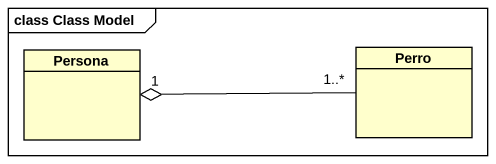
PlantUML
@startuml
mainframe class Class Model
hide circle
hide empty members
class Persona
class Perro
Perro "1..*" -left-o "1" Persona
@enduml
